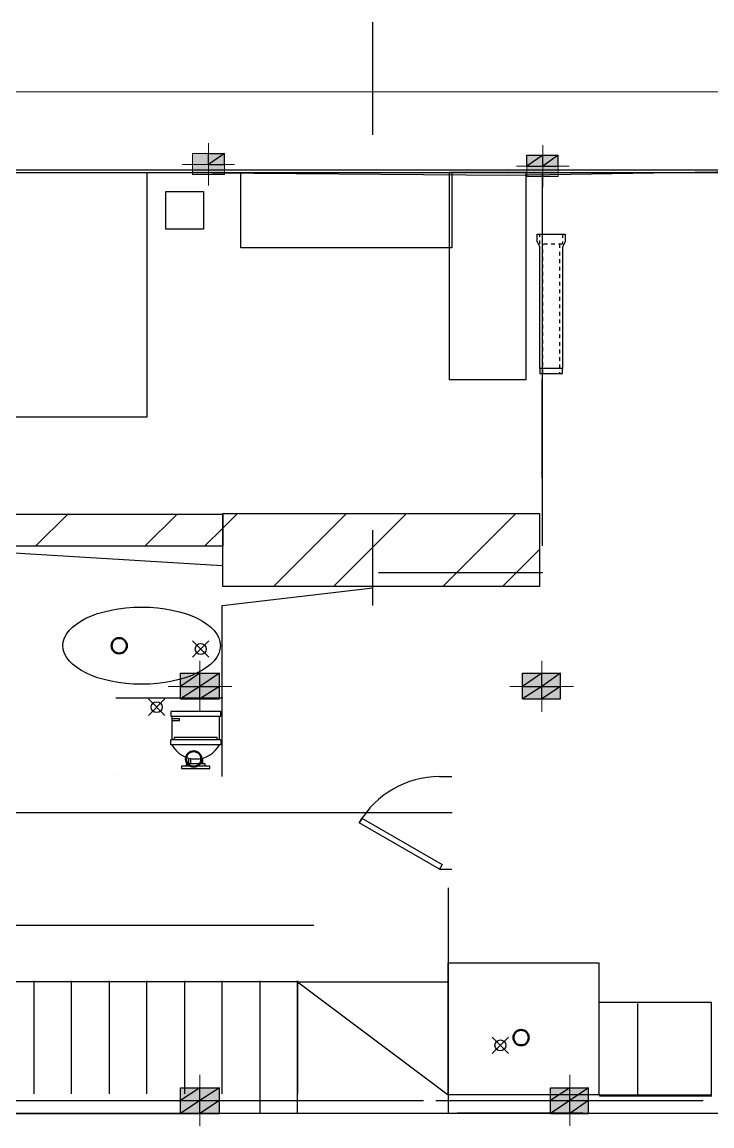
# Model space of a CAD drawing. Header units: feet. Extents: x 12482 to 12686, y -990 to -840.
# Drawn here: x 12501.69 to 12520.01, y -943.33 to -914 of the extents above; entities that cross this region are included whole.
import ezdxf

# ---------------------------------------------------------------- set-up
doc = ezdxf.new("R2010")
doc.units = ezdxf.units.FT
doc.linetypes.add('HIDDENX2', pattern=[0.75, 0.5, -0.25])
doc.layers.get('0').update_dxf_attribs({"true_color": 0xffffff})
doc.layers.add('Layer1', color=7, linetype='Continuous')
pattern_1 = [(45, (0, 0), (-2.245064, 2.245064), []), (45, (0, 1.5875), (-2.245064, 2.245064), [])]

# ---------------------------------------------------------------- blocks, each defined once
blk = doc.blocks.new('*U14')
at = {"transparency": 33554687}
for p, q in [((0, 0), (0, -100)), ((750, 0), (750, -100))]:
    blk.add_line(p, q, dxfattribs=at)
blk.add_lwpolyline([(0, 0), (375, 649.5), (412.9, 627.6), (37.9, -21.9)], close=True, dxfattribs=at)
blk.add_arc((0, 0), 750, 0, 60, dxfattribs=at)
blk = doc.blocks.new('*U19')
for p, q in [((-254, 558.8), (-254, 304.8)), ((-254, 533.4), (-177.8, 533.4)), ((-177.8, 508), (-254, 508)), ((-177.8, 533.4), (-177.8, 508)), ((254, 304.8), (254, 558.8)), ((266.7, 304.8), (-266.7, 304.8)), ((-266.7, 254), (-266.7, 304.8)), ((266.7, 254), (-266.7, 254)), ((228.6, 330.2), (-228.6, 330.2)), ((-228.6, 330.2), (-228.6, 304.8)), ((228.6, 304.8), (228.6, 330.2)), ((266.7, 304.8), (266.7, 254)), ((101.6, 50.8), (-101.6, 50.8)), ((-101.6, 50.8), (-101.6, 25.4)), ((-76.2, 111.9251), (-76.2, 50.8)), ((-50.8, 50.8), (-50.8, 105.81132)), ((50.8, 105.81132), (50.8, 50.8)), ((76.2, 50.8), (76.2, 111.9251)), ((101.6, 25.4), (101.6, 50.8))]:
    blk.add_line(p, q)
for points in [[(266.7, 558.8), (266.7, 609.6), (-266.7, 609.6), (-266.7, 558.8)], [(152.4, 0), (152.4, 25.4), (-152.4, 25.4), (-152.4, 0)]]:
    blk.add_lwpolyline(points, close=True)
blk.add_arc((0, 389.46582), 287.86658, 208.0725, 331.9275)
blk = doc.blocks.new('Bore - Metric')
at = {"color": 0, "linetype": 'ByBlock', "lineweight": -2}
for p, q in [((3, 3), (-3, -3)), ((3, -3), (-3, 3))]:
    blk.add_line(p, q, dxfattribs=at)
blk.add_circle((0, 0), 2, dxfattribs=at)
blk = doc.blocks.new('Concrete Pipe - Imperial')
for p, q in [((-92.4, 8), (-96, 8)), ((-96, 8), (-96, -8)), ((-92.4, -8), (-92.4, 8)), ((-96, -8), (-92.4, -8))]:
    blk.add_line(p, q)
at = {"linetype": 'HIDDENX2'}
for p, q in [((-3.6, 8), (3.6, 8)), ((-3.6, -8), (-3.6, 8)), ((-96, 6), (-3.6, 6)), ((-3.6, -6), (-96, -6)), ((3.6, -8), (-3.6, -8))]:
    blk.add_line(p, q, dxfattribs=at)
for points in [[(-92.4, 8), (-5.6, 8)], [(-2, 10), (-5.6, 8)], [(-2, 10), (3.6, 10), (3.6, -10), (-2, -10)], [(-5.6, -8), (-92.4, -8)], [(-2, -10), (-5.6, -8)]]:
    blk.add_lwpolyline(points)

msp = doc.modelspace()

# ---------------------------------------------------------------- hatches: boundary and pattern name
at = {"true_color": 0x000001, "transparency": 33554687}
h = msp.add_hatch(color=1, dxfattribs=at)
h.paths.add_polyline_path([(12506.63407, -917.7814), (12506.63407, -917.4924), (12506.20907, -917.7814)])
h.paths.add_polyline_path([(12506.63407, -917.4924), (12506.20907, -917.7814), (12506.20907, -917.4924)])
h = msp.add_hatch(color=1, dxfattribs=at)
h.paths.add_polyline_path([(12507.05906, -917.7814), (12507.05906, -917.4924), (12506.63407, -917.7814)])
h.paths.add_polyline_path([(12507.05906, -917.4924), (12506.63407, -917.7814), (12506.63407, -917.4924)])
h = msp.add_hatch(color=1, dxfattribs=at)
h.paths.add_polyline_path([(12515.51753, -917.82922), (12515.51753, -917.54022), (12515.09253, -917.82922)])
h.paths.add_polyline_path([(12515.51753, -917.54022), (12515.09253, -917.82922), (12515.09253, -917.54022)])
h = msp.add_hatch(color=1, dxfattribs=at)
h.paths.add_polyline_path([(12515.92552, -917.82922), (12515.92552, -917.54022), (12515.51753, -917.82922)])
h.paths.add_polyline_path([(12515.92552, -917.54022), (12515.51753, -917.82922), (12515.51753, -917.54022)])
h = msp.add_hatch(color=1, dxfattribs=at)
h.paths.add_polyline_path([(12506.63407, -918.0534), (12506.63407, -917.7814), (12506.20907, -918.0534)])
h.paths.add_polyline_path([(12506.63407, -917.7814), (12506.20907, -918.0534), (12506.20907, -917.7814)])
h = msp.add_hatch(color=1, dxfattribs=at)
h.paths.add_polyline_path([(12507.05906, -918.0534), (12507.05906, -917.7814), (12506.63407, -918.0534)])
h.paths.add_polyline_path([(12507.05906, -917.7814), (12506.63407, -918.0534), (12506.63407, -917.7814)])
h = msp.add_hatch(color=1, dxfattribs=at)
h.paths.add_polyline_path([(12515.51753, -918.10122), (12515.51753, -917.82922), (12515.09253, -918.10122)])
h.paths.add_polyline_path([(12515.51753, -917.82922), (12515.09253, -918.10122), (12515.09253, -917.82922)])
h = msp.add_hatch(color=1, dxfattribs=at)
h.paths.add_polyline_path([(12515.92552, -918.10122), (12515.92552, -917.82922), (12515.51753, -918.10122)])
h.paths.add_polyline_path([(12515.92552, -917.82922), (12515.51753, -918.10122), (12515.51753, -917.82922)])
h = msp.add_hatch(color=1, dxfattribs=at)
h.paths.add_polyline_path([(12506.41103, -931.65042), (12506.41103, -931.30025), (12505.89607, -931.65042)])
h.paths.add_polyline_path([(12506.41103, -931.30025), (12505.89607, -931.65042), (12505.89607, -931.30025)])
h = msp.add_hatch(color=1, dxfattribs=at)
h.paths.add_polyline_path([(12506.92598, -931.65042), (12506.92598, -931.30025), (12506.41103, -931.65042)])
h.paths.add_polyline_path([(12506.92598, -931.30025), (12506.41103, -931.65042), (12506.41103, -931.30025)])
h = msp.add_hatch(color=1, dxfattribs=at)
h.paths.add_polyline_path([(12515.48894, -931.65042), (12515.48894, -931.30025), (12514.97398, -931.65042)])
h.paths.add_polyline_path([(12515.48894, -931.30025), (12514.97398, -931.65042), (12514.97398, -931.30025)])
h = msp.add_hatch(color=1, dxfattribs=at)
h.paths.add_polyline_path([(12515.98329, -931.65042), (12515.98329, -931.30025), (12515.48894, -931.65042)])
h.paths.add_polyline_path([(12515.98329, -931.30025), (12515.48894, -931.65042), (12515.48894, -931.30025)])
h = msp.add_hatch(color=1, dxfattribs=at)
h.paths.add_polyline_path([(12506.41103, -931.97999), (12506.41103, -931.65042), (12505.89607, -931.97999)])
h.paths.add_polyline_path([(12506.41103, -931.65042), (12505.89607, -931.97999), (12505.89607, -931.65042)])
h = msp.add_hatch(color=1, dxfattribs=at)
h.paths.add_polyline_path([(12506.92598, -931.97999), (12506.92598, -931.65042), (12506.41103, -931.97999)])
h.paths.add_polyline_path([(12506.92598, -931.65042), (12506.41103, -931.97999), (12506.41103, -931.65042)])
h = msp.add_hatch(color=1, dxfattribs=at)
h.paths.add_polyline_path([(12515.48894, -931.97999), (12515.48894, -931.65042), (12514.97398, -931.97999)])
h.paths.add_polyline_path([(12515.48894, -931.65042), (12514.97398, -931.97999), (12514.97398, -931.65042)])
h = msp.add_hatch(color=1, dxfattribs=at)
h.paths.add_polyline_path([(12515.98329, -931.97999), (12515.98329, -931.65042), (12515.48894, -931.97999)])
h.paths.add_polyline_path([(12515.98329, -931.65042), (12515.48894, -931.97999), (12515.48894, -931.65042)])
h = msp.add_hatch(color=1, dxfattribs=at)
h.paths.add_polyline_path([(12506.41103, -942.64983), (12506.41103, -942.32026), (12505.89607, -942.64983)])
h.paths.add_polyline_path([(12506.41103, -942.32026), (12505.89607, -942.64983), (12505.89607, -942.32026)])
h = msp.add_hatch(color=1, dxfattribs=at)
h.paths.add_polyline_path([(12506.92598, -942.64983), (12506.92598, -942.32026), (12506.41103, -942.64983)])
h.paths.add_polyline_path([(12506.92598, -942.32026), (12506.41103, -942.64983), (12506.41103, -942.32026)])
h = msp.add_hatch(color=1, dxfattribs=at)
h.paths.add_polyline_path([(12516.23635, -942.64983), (12516.23635, -942.32026), (12515.72139, -942.64983)])
h.paths.add_polyline_path([(12516.23635, -942.32026), (12515.72139, -942.64983), (12515.72139, -942.32026)])
h = msp.add_hatch(color=1, dxfattribs=at)
h.paths.add_polyline_path([(12516.7307, -942.64983), (12516.7307, -942.32026), (12516.23635, -942.64983)])
h.paths.add_polyline_path([(12516.7307, -942.32026), (12516.23635, -942.64983), (12516.23635, -942.32026)])
h = msp.add_hatch(color=1, dxfattribs=at)
h.paths.add_polyline_path([(12506.41103, -943), (12506.41103, -942.64983), (12505.89607, -943)])
h.paths.add_polyline_path([(12506.41103, -942.64983), (12505.89607, -943), (12505.89607, -942.64983)])
h = msp.add_hatch(color=1, dxfattribs=at)
h.paths.add_polyline_path([(12506.92598, -943), (12506.92598, -942.64983), (12506.41103, -943)])
h.paths.add_polyline_path([(12506.92598, -942.64983), (12506.41103, -943), (12506.41103, -942.64983)])
h = msp.add_hatch(color=1, dxfattribs=at)
h.paths.add_polyline_path([(12516.23635, -943), (12516.23635, -942.64983), (12515.72139, -943)])
h.paths.add_polyline_path([(12516.23635, -942.64983), (12515.72139, -943), (12515.72139, -942.64983)])
h = msp.add_hatch(color=1, dxfattribs=at)
h.paths.add_polyline_path([(12516.7307, -943), (12516.7307, -942.64983), (12516.23635, -943)])
h.paths.add_polyline_path([(12516.7307, -942.64983), (12516.23635, -943), (12516.23635, -942.64983)])
at = {"layer": 'Layer1', "transparency": 33554687}
h = msp.add_hatch(dxfattribs=at)
h.set_pattern_fill('STEEL', color=256)
h.set_pattern_definition(pattern_1)
h.paths.add_polyline_path([(12507.01454, -927.928), (12507.01454, -927.07334), (12497.97616, -927.07334), (12497.97616, -927.928)])
h = msp.add_hatch(dxfattribs=at)
h.set_pattern_fill('STEEL', color=256)
h.set_pattern_definition(pattern_1)
h.paths.add_polyline_path([(12507.01638, -927.05944), (12507.01638, -928.99887), (12515.43133, -928.99887), (12515.43133, -927.05944)])

# ---------------------------------------------------------------- linework, layer by layer
at = {"color": 32, "linetype": 'Continuous', "lineweight": 5, "true_color": 0xdd6e00, "transparency": 33554687}
msp.add_line((12497.10066, -915.85163), (12521.94204, -915.85163), dxfattribs=at)
at = {"color": 1, "linetype": 'Continuous', "lineweight": 9, "true_color": 0x000001, "transparency": 33554687}
for p, q in [((12506.63407, -918.34239), (12506.63407, -917.2204)), ((12515.51753, -918.39021), (12515.51753, -917.26823)), ((12507.33106, -917.7814), (12505.93707, -917.7814)), ((12516.21452, -917.82922), (12514.82054, -917.82922)), ((12506.41103, -932.33016), (12506.41103, -930.97068)), ((12515.48894, -932.33016), (12515.48894, -930.97068)), ((12507.25555, -931.65042), (12505.5665, -931.65042)), ((12516.33346, -931.65042), (12514.64441, -931.65042)), ((12506.41103, -943.32957), (12506.41103, -941.97009)), ((12516.23635, -943.32957), (12516.23635, -941.97009)), ((12507.25555, -942.64983), (12505.5665, -942.64983)), ((12517.08087, -942.64983), (12515.39182, -942.64983))]:
    msp.add_line(p, q, dxfattribs=at)
for p, q in [((12486.575, -918), (12546.575, -918)), ((12496.59616, -917.99325), (12505.59616, -917.99325)), ((12505.57267, -918), (12514.57267, -918)), ((12505.59616, -917.99325), (12514.59586, -918.06626)), ((12514.54551, -918), (12525.54549, -918.01787)), ((12514.59586, -918.06626), (12525.59439, -917.88635)), ((12546.575, -943), (12486.575, -943)), ((12496.575, -943), (12506.575, -943)), ((12506.575, -943), (12516.57497, -942.97498))]:
    msp.add_line(p, q)
at = {"color": 7, "linetype": 'Continuous', "lineweight": 30, "true_color": 0x000007, "transparency": 33554687}
for p, q in [((12486.92517, -942.64983), (12512.3433, -942.64983)), ((12512.67287, -942.64983), (12519.77923, -942.64983))]:
    msp.add_line(p, q, dxfattribs=at)
at = {"color": 1, "linetype": 'Continuous', "lineweight": 9, "true_color": 0x000001, "transparency": 33554687}
for points in [[(12506.20907, -918.0534), (12506.20907, -917.4924), (12507.05906, -917.4924), (12507.05906, -918.0534)], [(12515.09253, -918.10122), (12515.09253, -917.54022), (12515.92552, -917.54022), (12515.92552, -918.10122)], [(12505.89607, -931.97999), (12505.89607, -931.30025), (12506.92598, -931.30025), (12506.92598, -931.97999)], [(12514.97398, -931.97999), (12514.97398, -931.30025), (12515.98329, -931.30025), (12515.98329, -931.97999)], [(12505.89607, -943), (12505.89607, -942.32026), (12506.92598, -942.32026), (12506.92598, -943)], [(12515.72139, -943), (12515.72139, -942.32026), (12516.7307, -942.32026), (12516.7307, -943)]]:
    msp.add_lwpolyline(points, close=True, dxfattribs=at)
at = {"color": 1, "linetype": 'Continuous', "lineweight": -2, "true_color": 0x000001, "transparency": 33554687}
for points in [[(12507.05906, -917.7814), (12507.05906, -917.4924), (12506.63407, -917.7814)], [(12507.05906, -917.4924), (12506.63407, -917.7814), (12506.63407, -917.4924)], [(12515.51753, -917.82922), (12515.51753, -917.54022), (12515.09253, -917.82922)], [(12515.51753, -917.54022), (12515.09253, -917.82922), (12515.09253, -917.54022)], [(12515.92552, -917.82922), (12515.92552, -917.54022), (12515.51753, -917.82922)], [(12515.92552, -917.54022), (12515.51753, -917.82922), (12515.51753, -917.54022)], [(12506.41103, -931.65042), (12506.41103, -931.30025), (12505.89607, -931.65042)], [(12506.41103, -931.30025), (12505.89607, -931.65042), (12505.89607, -931.30025)], [(12506.92598, -931.65042), (12506.92598, -931.30025), (12506.41103, -931.65042)], [(12506.92598, -931.30025), (12506.41103, -931.65042), (12506.41103, -931.30025)], [(12515.48894, -931.65042), (12515.48894, -931.30025), (12514.97398, -931.65042)], [(12515.48894, -931.30025), (12514.97398, -931.65042), (12514.97398, -931.30025)], [(12515.98329, -931.65042), (12515.98329, -931.30025), (12515.48894, -931.65042)], [(12515.98329, -931.30025), (12515.48894, -931.65042), (12515.48894, -931.30025)], [(12506.41103, -931.97999), (12506.41103, -931.65042), (12505.89607, -931.97999)], [(12506.41103, -931.65042), (12505.89607, -931.97999), (12505.89607, -931.65042)], [(12506.92598, -931.97999), (12506.92598, -931.65042), (12506.41103, -931.97999)], [(12506.92598, -931.65042), (12506.41103, -931.97999), (12506.41103, -931.65042)], [(12515.48894, -931.97999), (12515.48894, -931.65042), (12514.97398, -931.97999)], [(12515.48894, -931.65042), (12514.97398, -931.97999), (12514.97398, -931.65042)], [(12515.98329, -931.97999), (12515.98329, -931.65042), (12515.48894, -931.97999)], [(12515.98329, -931.65042), (12515.48894, -931.97999), (12515.48894, -931.65042)], [(12506.41103, -942.64983), (12506.41103, -942.32026), (12505.89607, -942.64983)], [(12506.41103, -942.32026), (12505.89607, -942.64983), (12505.89607, -942.32026)], [(12506.92598, -942.64983), (12506.92598, -942.32026), (12506.41103, -942.64983)], [(12506.92598, -942.32026), (12506.41103, -942.64983), (12506.41103, -942.32026)], [(12516.23635, -942.64983), (12516.23635, -942.32026), (12515.72139, -942.64983)], [(12516.23635, -942.32026), (12515.72139, -942.64983), (12515.72139, -942.32026)], [(12516.7307, -942.64983), (12516.7307, -942.32026), (12516.23635, -942.64983)], [(12516.7307, -942.32026), (12516.23635, -942.64983), (12516.23635, -942.32026)], [(12506.41103, -943), (12506.41103, -942.64983), (12505.89607, -943)], [(12506.41103, -942.64983), (12505.89607, -943), (12505.89607, -942.64983)], [(12506.92598, -943), (12506.92598, -942.64983), (12506.41103, -943)], [(12506.92598, -942.64983), (12506.41103, -943), (12506.41103, -942.64983)], [(12516.23635, -943), (12516.23635, -942.64983), (12515.72139, -943)], [(12516.23635, -942.64983), (12515.72139, -943), (12515.72139, -942.64983)], [(12516.7307, -943), (12516.7307, -942.64983), (12516.23635, -943)], [(12516.7307, -942.64983), (12516.23635, -943), (12516.23635, -942.64983)]]:
    msp.add_lwpolyline(points, close=True, dxfattribs=at)
at = {"color": 7, "linetype": 'Continuous', "lineweight": 30, "true_color": 0x000007, "transparency": 33554687}
msp.add_lwpolyline([(12547.56614, -926.04772), (12547.56614, -917.93205), (12497.59502, -917.93205)], dxfattribs=at)
at = {"layer": 'Layer1', "transparency": 33554687}
for p, q in [((12511, -917), (12511, -914)), ((12515.50088, -918), (12515.50088, -927.91858, 16.58505)), ((12511, -929.5), (12511, -927.5)), ((12507, -928.45214, 27.43084), (12499, -927.95944)), ((12515.50604, -928.63728, 90.02456), (12511.15443, -928.63728, 90.02456)), ((12507, -929.5, 27.43084), (12511, -929.03604)), ((12507, -934.04106), (12507, -929.5, 85.77298)), ((12499, -935, 54.66115), (12513.1111, -935, 54.66115)), ((12513, -937), (12513, -943)), ((12509.43289, -938), (12494, -938)), ((12513, -939), (12513, -942)), ((12509, -939.5), (12497, -939.5)), ((12501.9999, -939.47722), (12501.9999, -942.47722)), ((12502.9999, -942.47722), (12502.9999, -939.47722)), ((12503.9999, -939.47722), (12503.9999, -942.47722)), ((12504.9999, -942.47722), (12504.9999, -939.47722)), ((12504.9999, -942.47722), (12504.9999, -939.47722)), ((12505.9999, -939.47722), (12505.9999, -942.47722)), ((12506.9999, -942.47722), (12506.9999, -939.47722)), ((12507.9999, -939.47722), (12507.9999, -943)), ((12508.9999, -939.47722), (12508.9999, -942.47722)), ((12508.9999, -943), (12508.9999, -939.47722)), ((12509, -939.5), (12513, -942.5)), ((12509, -939.5), (12513, -939.5)), ((12513, -939.5), (12513, -942.5)), ((12509, -941), (12509, -940)), ((12509, -940), (12509, -942)), ((12518.03126, -940.07606), (12518.03126, -942.52589)), ((12519.99707, -942.52589, 86.97911), (12517.01881, -942.52589, 86.97911)), ((12517.01881, -942.52589, 86.97911), (12517.01881, -942.52589, 29.95005)), ((12517.01881, -942.52589, 29.95005), (12520.00713, -942.52589, 29.95005)), ((12518.03126, -942.52589), (12519.09719, -942.52589)), ((12519.09719, -942.52589), (12519.09719, -942.52589, 144.18023)), ((12519.09719, -942.52589, 144.18023), (12519.99707, -942.52589, 144.18023)), ((12519.99707, -942.52589, 144.18023), (12519.99707, -942.52589, 86.97911))]:
    msp.add_line(p, q, dxfattribs=at)
at = {"layer": 'Layer1', "color": 40, "true_color": 0xf8d731, "transparency": 33554687}
msp.add_line((12515.48698, -923.5, -54.1391), (12515.48698, -926.12092, -54.1391), dxfattribs=at)
at = {"layer": 'Layer1', "transparency": 33554623}
for p, q in [((12507.01341, -931.95961), (12504.17309, -931.95961)), ((12504.1823, -934.00264), (12504.1823, -934.00264, 115.81219))]:
    msp.add_line(p, q, dxfattribs=at)
at = {"layer": 'Layer1', "transparency": 33554687}
for points in [[(12499, -918), (12505, -918), (12505, -924.5), (12499, -924.5)], [(12507.5, -918), (12513.09665, -918), (12513.09665, -920), (12507.5, -920)], [(12515.07663, -918), (12513.02671, -918), (12513.02671, -923.5), (12515.07663, -923.5)], [(12505.5, -918.5), (12506.5, -918.5), (12506.5, -919.5), (12505.5, -919.5)], [(12497.97616, -927.07334), (12507.01454, -927.07334), (12507.01454, -927.928), (12497.97616, -927.928)], [(12515.43133, -928.99887), (12507.01638, -928.99887), (12507.01638, -927.05944), (12515.43133, -927.05944)], [(12513, -939), (12517, -939), (12517, -942.5), (12513, -942.5)], [(12520, -940.0509), (12517, -940.0509), (12517, -942.5), (12520, -942.5)]]:
    msp.add_lwpolyline(points, close=True, dxfattribs=at)
at = {"layer": 'Layer1', "color": 3, "lineweight": 50, "transparency": 33554687}
for centre in [(12504.26535, -930.57068), (12506.2432, -933.57933), (12514.93908, -940.98397)]:
    msp.add_circle(centre, 0.20413, dxfattribs=at)
at = {"layer": 'Layer1', "transparency": 33554687}
msp.add_ellipse((12504.86123, -930.56833), major_axis=(-2.09078, 0), ratio=0.49092655, dxfattribs=at)

# ---------------------------------------------------------------- block references
at = {"color": 177, "true_color": 0x293189, "transparency": 33554687, "xscale": 0.07260939140845342, "yscale": 0.07260939140845342, "zscale": 0.07260939140845342}
for p in [(12506.43069, -930.65763), (12505.25955, -932.20299), (12514.38994, -941.19091)]:
    msp.add_blockref('Bore - Metric', p, dxfattribs=at)
at = {"layer": 'Layer1', "transparency": 33554687}
for name, p, xscale, yscale, zscale, rotation in [('Concrete Pipe - Imperial', (12515.73875, -919.76834), 0.03720629809819496, 0.03720629809819496, 0.03720629809819496, 90), ('*U14', (12512.77165, -936.50861), 0.003280839895013123, 0.003280839895013123, 0.003280839895013123, 89.99999999999999)]:
    msp.add_blockref(name, p, dxfattribs=dict(at, xscale=xscale, yscale=yscale, zscale=zscale, rotation=rotation))
at = {"layer": 'Layer1', "transparency": 33554687, "xscale": 0.002490201439217492, "yscale": 0.002490201439217492, "zscale": 0.002490201439217492}
msp.add_blockref('*U19', (12506.29642, -933.83328), dxfattribs=at)

doc.saveas('drawing.dxf')
